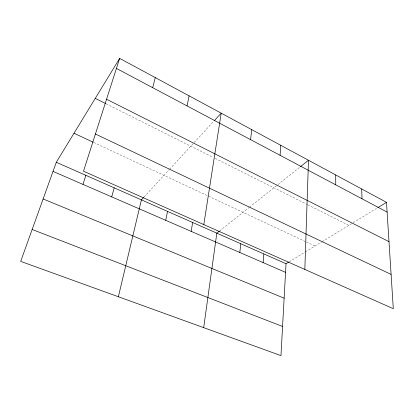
<?xml version="1.0" encoding="UTF-8"?>
<svg xmlns="http://www.w3.org/2000/svg" width="414" height="414" viewBox="0 0 414 414"><rect width="100%" height="100%" fill="white"/><g stroke="black" fill="none" stroke-linecap="round" stroke-linejoin="round"><path stroke-width="0.31" stroke-dasharray="2.07 1.55" d="M144.02 197.017L169.135 169.735M169.564 169.264L193.804 142.923M194.233 142.457L213.934 121.054M219.746 230.836L248.959 207.605M249.456 207.207L277.411 184.98M277.918 184.577L300.015 167.008M289.272 261.746L304.87 252.219M305.403 251.893L321.538 242.035M322.082 241.698L352.707 222.986M353.261 222.649L377.294 207.968M93.735 142.473L305.775 241.719M306.35 241.988L314.987 246.035M106.217 103.831L212.941 157.273M215.208 158.412L307.343 204.552M307.907 204.837L348.857 225.34"/><path stroke-width="0.62" d="M304.839 269.431L308.492 160.265L300.517 166.609M288.734 262.078L286.033 263.723L280.961 355.626L20.7 261.379L56.299 162.278L119.651 58.374L386.485 202.353L393.3 308.694L83.504 171.205L119.651 58.374M280.081 155.297L280.785 145.319M263.123 262.6L263.832 253.922M239.82 252.483L240.777 243.742M250.605 139.653L251.722 129.634M203.683 327.64L216.822 233.16L219.26 231.224M203.802 224.595L221.195 113.167L214.364 120.588M191.149 231.354L192.655 222.489M165.729 220.32L167.535 211.399M187.03 105.901L189.094 95.846M118.373 296.75L141.407 199.858L143.586 197.494M152.678 87.67L155.291 77.604M111.718 196.873L114.202 187.847M82.991 184.406L85.858 175.329M377.837 207.637L386.485 202.353M32.157 229.48L282.571 326.46M43.118 198.968L284.133 298.194M53.023 171.396L285.556 272.34M56.299 162.278L286.033 263.723M74.002 133.236L93.155 142.199M95.417 134.017L391.106 274.415M95.277 98.351L105.637 103.541M106.564 99.225L389.005 241.662M116.427 68.429L387.111 212.113M361.686 188.965L362.017 198.792M335.713 174.956L335.728 184.841"/></g></svg>
